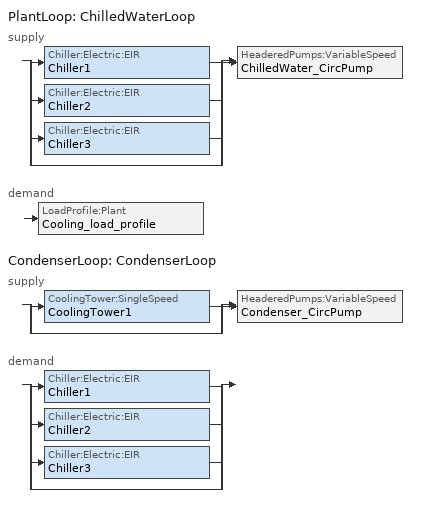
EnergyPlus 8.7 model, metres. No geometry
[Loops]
PlantLoop 'ChilledWaterLoop'
 supply: split
  | Chiller:Electric:EIR 'Chiller1'
  | Chiller:Electric:EIR 'Chiller2'
  | Chiller:Electric:EIR 'Chiller3'
  | bypass
  join > HeaderedPumps:VariableSpeed 'ChilledWater_CircPump'
 demand: LoadProfile:Plant 'Cooling_load_profile'
CondenserLoop 'CondenserLoop'
 supply: split
  | CoolingTower:SingleSpeed 'CoolingTower1'
  | bypass
  join > HeaderedPumps:VariableSpeed 'Condenser_CircPump'
 demand: split
  | Chiller:Electric:EIR 'Chiller1'
  | Chiller:Electric:EIR 'Chiller2'
  | Chiller:Electric:EIR 'Chiller3'
  | bypass
[Building]
Building: North Axis {deg}=0; Terrain=Suburbs; Loads Convergence Tolerance Value=0.04; Temperature Convergence Tolerance Value {deltaC}=0.4; Solar Distribution=FullExterior; Maximum Number of Warmup Days=50; Minimum Number of Warmup Days=6
[Site:Location]
One Montgomery Plaza: Latitude {deg}=39.87; Longitude {deg}=-75.25; Time Zone {hr}=-5; Elevation {m}=9
[SizingPeriod:DesignDay] Day of Month=21; Dry-Bulb Temperature Range Modifier Type=DefaultMultipliers; Humidity Condition Type=Wetbulb; Barometric Pressure {Pa}=101241; Rain {Yes/No}=No; Snow on ground {Yes/No}=No; Daylight Savings Time Indicator=No
Name | Month | Day Type | Maximum Dry-Bulb Temperature {C} | Daily Dry-Bulb Temperature Range {C} | Wetbulb at Maximum Dry-Bulb {C} | Wind Speed {m/s} design conditions vs. traditional 3.35 m/s (7mph) | Wind Direction {Degrees; N=0, S=180} | Solar Model Indicator | ASHRAE Clear Sky Optical Depth for Beam Irradiance (taub) | ASHRAE Clear Sky Optical Depth for Diffuse Irradiance (taud) | Wind Speed {m/s} design conditions vs. traditional 6.71 m/s (15 mph) | Clearness {0.0 to 1.1}
Summer Design Day in 1MP | 7 | SummerDesignDay | 35.1 | 6.6 | 27.4 | 3.7 | 220 | ASHRAETau | 0.899 | 1.294
Winter Design Day in 1MP | 1 | WinterDesignDay | -3 | 0 | -3 |  | 290 | ASHRAEClearSky |  |  | 2.4 | 0
[LoadProfile:Plant]
Cooling_load_profile: Load Schedule=Cooling_load_sch; Peak Flow Rate {m3/s}=0.203647; Flow Rate Fraction Schedule=Cooling_water_flow_frac_sch
[HeaderedPumps:VariableSpeed] Number of Pumps in Bank=2; Flow Sequencing Control Scheme=Sequential; Motor Efficiency=1; Coefficient 1 of the Part Load Performance Curve=0; Minimum Flow Rate Fraction=0; Pump Control Type=Continuous
Name | Total Design Flow Rate {m3/s} | Design Pump Head {Pa} | Design Power Consumption {W} | Coefficient 2 of the Part Load Performance Curve | Coefficient 3 of the Part Load Performance Curve | Coefficient 4 of the Part Load Performance Curve
ChilledWater_CircPump | 0.203647 | 195951 | 51160.21 | 1.722 | -3.593 | 2.863
Condenser_CircPump | 0.20763 | 232927 | 62003.32 | 2.707 | -6.10747 | 4.729
[Chiller:Electric:EIR]
Chiller1; Chiller2: 1656300, 8.24, 6.11, 12.78, 0.08644, 0.06296, ElectricEIRChiller Carrier 19XR 1656kW/8.24COP/VSD CAPFT, ElectricEIRChiller Carrier 19XR 1656kW/8.24COP/VSD EIRFT, ElectricEIRChiller Carrier 19XR 1656kW/8.24COP/VSD EIRFPLR, 0.17, 1.04, 1, 0.17, WaterCooled, 1, 0, ConstantFlow, 0
Chiller3: 868600, 5.57, 8.89, 26.67, 0.03508, 0.02593, ElectricEIRChiller Carrier 19XR 869kW/5.57COP/VSD CAPFT, ElectricEIRChiller Carrier 19XR 869kW/5.57COP/VSD EIRFT, ElectricEIRChiller Carrier 19XR 869kW/5.57COP/VSD EIRFPLR, 0.18, 1.03, 1, 0.18, WaterCooled, 1, 0, ConstantFlow, 0
[CoolingTower:SingleSpeed]
CoolingTower1: 0.20763, 143.44, 54462.54, 512080, autocalculate, autocalculate, UFactorTimesAreaAndDesignWaterFlowRate, 2.3649, 0.2, 0.110735, 3.46618, FanCycling, 1, MinimalCell, 0.276301, 2.95628, 1
[PlantLoop]
ChilledWaterLoop: Fluid Type=Water; Plant Equipment Operation Scheme=ChilledWaterLoopOperationSchemes; Maximum Loop Temperature {C}=98; Minimum Loop Temperature {C}=1; Maximum Loop Flow Rate {m3/s}=0.203647; Plant Loop Volume {m3}=autocalculate; Load Distribution Scheme=UniformLoad; Plant Loop Demand Calculation Scheme=SingleSetpoint; Common Pipe Simulation=None; Pressure Simulation Type=None
[CondenserLoop]
CondenserLoop: Fluid Type=Water; Condenser Equipment Operation Scheme=CoolingTowerOperationSchemes; Maximum Loop Temperature {C}=80; Minimum Loop Temperature {C}=10; Maximum Loop Flow Rate {m3/s}=0.20763; Condenser Loop Volume {m3}=autocalculate; Load Distribution Scheme=SequentialLoad; Pressure Simulation Type=None
[PlantEquipmentList]
AllChillers: Chiller1, Chiller2, Chiller3
1smallChiller: Chiller3
2bigChillers: Chiller1, Chiller2
1bigChiller: Chiller1
1small1BigChillers: Chiller1, Chiller3
[CondenserEquipmentList]
AllCoolingTowers: CoolingTower1
[PlantEquipmentOperation:CoolingLoad] Load Range 1 Lower Limit {W}=0; Load Range 1 Upper Limit {W}=9000000
Name | Range 1 Equipment List
ChillerOperation_allchillers | AllChillers
ChillerOperation_1smallchiller | 1smallChiller
ChillerOperation_2bigchillers | 2bigChillers
ChillerOperation_1bigchiller | 1bigChiller
ChillerOperation_1small1Bigchillers | 1small1BigChillers
CoolingTowerOperation | AllCoolingTowers
[PlantEquipmentOperationSchemes]
ChilledWaterLoopOperationSchemes: PlantEquipmentOperation:CoolingLoad, ChillerOperation_1smallchiller, 1smallchiller_op_sch, PlantEquipmentOperation:CoolingLoad, ChillerOperation_1bigchiller, 1bigchiller_op_sch, PlantEquipmentOperation:CoolingLoad, ChillerOperation_1small1bigchillers, 1small1bigchillers_op_sch, ChillerOperation_2bigchillers, 2bigchillers_op_sch, ChillerOperation_allchillers, allchillers_op_sch
[CondenserEquipmentOperationSchemes]
CoolingTowerOperationSchemes: Control Scheme 1=CoolingTowerOperation; Control Scheme 1 Schedule=On
[SetpointManager:Scheduled]
ChilledWaterLoop: Control Variable=Temperature; Schedule=CW LOOP TEMP SCHEDULE; Setpoint Node or NodeList=ChilledWater_PumpOutletNode
[SetpointManager:FollowOutdoorAirTemperature]
CondenserWaterLoop: Control Variable=Temperature; Reference Temperature Type=OutdoorAirWetBulb; Offset Temperature Difference {deltaC}=0; Maximum Setpoint Temperature {C}=80; Minimum Setpoint Temperature {C}=16; Setpoint Node or NodeList=CondenserWater_PumpOutletNode
[EnergyManagementSystem:Sensor]
Name | Output:Variable or Output:Meter Index Key | Output:Variable or Output:Meter
CHW_out_temp | ChilledWater_PumpOutletNode | System Node Temperature
CHW_in_temp | PlantSupplySideInletPipe_OutletNode | System Node Temperature
CHW_flow_rate | ChilledWater_PumpOutletNode | System Node Mass Flow Rate
Chiller1_plr | Chiller1 | Chiller Part Load Ratio
Chiller2_plr | Chiller2 | Chiller Part Load Ratio
Chiller3_plr | Chiller3 | Chiller Part Load Ratio
sensor_1chiller_op_sch | 1bigChiller_op_sch | Schedule Value
sensor_chw_stpt | CW LOOP TEMP SCHEDULE | Schedule Value
sensor_clg_load_sch | Cooling_load_sch | Schedule Value
hvac_elec_demand | Whole Building | Facility Total HVAC Electric Demand Power
[EnergyManagementSystem:Actuator] Actuated Component Type=Schedule:Compact
Name | Actuated Component Unique | Actuated Component Control Type! | Actuated Component Control Type
Set_allChillers_op | allchillers_op_sch | Schedule Value
Set_1smallChiller_op | 1smallchiller_op_sch | Schedule Value
Set_2bigChillers_op | 2bigchillers_op_sch | Schedule Value
Set_1bigChiller_op | 1bigchiller_op_sch | Schedule Value
Set_1big1smallChillers_op | 1small1bigchillers_op_sch |  | Schedule Value
[EnergyManagementSystem:ProgramCallingManager]
init_program_call: BeginNewEnvironment; Init
sch_set_call: BeginTimestepBeforePredictor; DetOpScheme
output_set_call: EndOfZoneTimestepBeforeZoneReporting; GetChillerCycles; GetChwNotMetTimes; GetCoolingDelivered_SysCOP; GetChillerLowPlrWarning
[EnergyManagementSystem:Program]
Init: SET DebugRdm = 0; SET LastChange = 1; SET Cycle = 99; SET ChillerOpMode = 0; SET InitFlag = 1; SET Max90_cycle = 0; SET Min30_cycle = 0; SET Chiller1Cycle = 99; SET Chiller2Cycle = 99; SET Chiller3Cycle = 99; SET Chiller1ShortCycleFlag = 0; SET Chiller2ShortCycleFlag = 0; SET Chiller3ShortCycleFlag = 0; SET ChillerShortCycleLimit = 3; SET Chiller1OnOffState = 0; SET Chiller2OnOffState = 0; SET Chiller3OnOffState = 0; SET Chiller1NewStartFlag = 0; SET Chiller2NewStartFlag = 0; SET Chiller3NewStartFlag = 0; SET Cooling_system_COP = 0; SET Chiller1LastState = 0; SET Chiller2LastState = 0; SET Chiller3LastState = 0; SET CHW_not_met_notification = 0; SET Cycle_limit = 2    SET ChillersShortCycleWarning = 0; SET ChillersLowplrWarning = 0; SET NoOccpFlag = 0; SET Chiller1LowPlrLm = 0.170001; SET Chiller2LowPlrLm = 0.170001; SET Chiller3LowPlrLm = 0.180001; SET small_chiller_cap = 868600; SET big_chiller_cap = 1656300; SET low_op_plr_cap = 0.300001; SET high_op_plr_cap = 0.9
GetChwNotMetTimes: SET CHW_stpt = 6.9112; IF CHW_out_temp - CHW_stpt > 0.2; SET CHW_not_met_notification = 1; ELSE; SET CHW_not_met_notification = 0; ENDIF
GetCoolingDelivered_SysCOP: SET CoolingDelivered = @Max 0 4200 * CHW_flow_rate * (CHW_in_temp - CHW_out_temp); SET CoolingDemand = @Max 0 4200 * CHW_flow_rate * (CHW_in_temp - sensor_chw_stpt); IF hvac_elec_demand > 0; SET Cooling_system_COP = CoolingDelivered/hvac_elec_demand; ELSE; SET Cooling_system_COP = 0; ENDIF
GetChillerLowPlrWarning: IF Chiller1_plr == 0; SET Chiller1_plr_nz = 99; ELSE; SET Chiller1_plr_nz = Chiller1_plr; ENDIF; IF Chiller2_plr == 0; SET Chiller2_plr_nz = 99; ELSE; SET Chiller2_plr_nz = Chiller2_plr; ENDIF; IF Chiller3_plr == 0; SET Chiller3_plr_nz = 99; ELSE; SET Chiller3_plr_nz = Chiller3_plr; ENDIF; IF Chiller1_plr_nz<Chiller1LowPlrLm||Chiller2_plr_nz<Chiller2LowPlrLm||Chiller3_plr_nz<Chiller3LowPlrLm; SET ChillersLowplrWarning = 1; ELSE; SET ChillersLowplrWarning = 0; ENDIF
GetChillerCycles: SET Chiller1ShortCycleWarning = 0; SET Chiller2ShortCycleWarning = 0; SET Chiller3ShortCycleWarning = 0; IF Chiller1_plr > 0; IF Chiller1LastState == 0; IF Chiller1Cycle < Cycle_limit; SET Chiller1ShortCycleWarning = 1; ELSE; SET Chiller1ShortCycleWarning = 0; ENDIF; SET Chiller1Cycle = 1; SET Chiller1NewStartFlag = 1; ELSE; SET Chiller1Cycle = Chiller1Cycle + 1; SET Chiller1NewStartFlag = 0; ENDIF; SET Chiller1LastState = 1; SET Chiller1OnOffState = 1; ELSE; IF Chiller1LastState == 1; IF Chiller1Cycle < Cycle_limit; SET Chiller1ShortCycleWarning = 1; ELSE; SET Chiller1ShortCycleWarning = 0; ENDIF; SET Chiller1Cycle = 1; ELSE; SET Chiller1Cycle = Chiller1Cycle + 1; ENDIF; SET Chiller1LastState = 0; SET Chiller1OnOffState = 0; SET Chiller1NewStartFlag = 0; ENDIF; IF Chiller2_plr > 0; IF Chiller2LastState == 0; IF Chiller2Cycle < Cycle_limit; SET Chiller2ShortCycleWarning = 1; ELSE; SET Chiller2ShortCycleWarning = 0; ENDIF; SET Chiller2Cycle = 1; SET Chiller2NewStartFlag = 1; ELSE; SET Chiller2Cycle = Chiller2Cycle + 1; SET Chiller2NewStartFlag = 0; ENDIF; SET Chiller2LastState = 1; SET Chiller2OnOffState = 1; ELSE; IF Chiller2LastState == 1; IF Chiller2Cycle < Cycle_limit; SET Chiller2ShortCycleWarning = 1; ELSE; SET Chiller2ShortCycleWarning = 0; ENDIF; SET Chiller2Cycle = 1; ELSE; SET Chiller2Cycle = Chiller2Cycle + 1; ENDIF; SET Chiller2LastState = 0; SET Chiller2OnOffState = 0; SET Chiller2NewStartFlag = 0; ENDIF; IF Chiller3_plr > 0; IF Chiller3LastState == 0; IF Chiller3Cycle < Cycle_limit; SET Chiller3ShortCycleWarning = 1; ELSE; SET Chiller3ShortCycleWarning = 0; ENDIF; SET Chiller3Cycle = 1; SET Chiller3NewStartFlag = 1; ELSE; SET Chiller3Cycle = Chiller3Cycle + 1; SET Chiller3NewStartFlag = 0; ENDIF; SET Chiller3LastState = 1; SET Chiller3OnOffState = 1; ELSE; IF Chiller3LastState == 1; IF Chiller3Cycle < Cycle_limit; SET Chiller3ShortCycleWarning = 1; ELSE; SET Chiller3ShortCycleWarning = 0; ENDIF; SET Chiller3Cycle = 1; ELSE; SET Chiller3Cycle = Chiller3Cycle + 1; ENDIF; SET Chiller3LastState = 0; SET Chiller3OnOffState = 0; SET Chiller3NewStartFlag = 0; ENDIF; SET ChillersShortCycleWarning_tmp = @max Chiller1ShortCycleWarning Chiller2ShortCycleWarning; SET ChillersShortCycleWarning = @max ChillersShortCycleWarning_tmp Chiller3ShortCycleWarning; IF Chiller1Cycle >= Cycle_limit; SET Chiller1ShortCycleFlag = Cycle_limit; ELSE; SET Chiller1ShortCycleFlag = Chiller1Cycle; ENDIF; IF Chiller2Cycle >= Cycle_limit; SET Chiller2ShortCycleFlag = Cycle_limit; ELSE; SET Chiller2ShortCycleFlag = Chiller2Cycle; ENDIF; IF Chiller3Cycle >= Cycle_limit; SET Chiller3ShortCycleFlag = Cycle_limit; ELSE; SET Chiller3ShortCycleFlag = Chiller3Cycle; ENDIF
DetOpScheme: SET CoolingDemandThis = @Max 0 4200 * CHW_flow_rate * (CHW_in_temp - sensor_chw_stpt); SET Cycle = Cycle + 1; IF InitFlag == 1; IF CoolingDemandThis <= small_chiller_cap * high_op_plr_cap; SET Set_1smallChiller_op = 1; SET Set_1bigChiller_op = 0; SET Set_1big1smallChillers_op = 0; SET Set_2bigChillers_op = 0; SET Set_allChillers_op = 0; SET ChillerOpMode = 1; SET Cycle = 0; ELSEIF (CoolingDemandThis > small_chiller_cap * high_op_plr_cap && CoolingDemandThis <= big_chiller_cap * high_op_plr_cap); SET Set_1smallChiller_op = 0; SET Set_1bigChiller_op = 1; SET Set_1big1smallChillers_op = 0; SET Set_2bigChillers_op = 0; SET Set_allChillers_op = 0; SET ChillerOpMode = 2; SET Cycle = 0; ELSEIF (CoolingDemandThis > big_chiller_cap * high_op_plr_cap && CoolingDemandThis <= (big_chiller_cap + small_chiller_cap) * high_op_plr_cap); SET Set_1smallChiller_op = 0; SET Set_1bigChiller_op = 0; SET Set_1big1smallChillers_op = 1; SET Set_2bigChillers_op = 0; SET Set_allChillers_op = 0; SET ChillerOpMode = 3; SET Cycle = 0; ELSEIF (CoolingDemandThis > (big_chiller_cap + small_chiller_cap) * high_op_plr_cap && CoolingDemandThis <= (big_chiller_cap) * 2* high_op_plr_cap); SET Set_1smallChiller_op = 0; SET Set_1bigChiller_op = 0; SET Set_1big1smallChillers_op = 0; SET Set_2bigChillers_op = 1; SET Set_allChillers_op = 0; SET ChillerOpMode = 4; SET Cycle = 0; ELSE; SET Set_1smallChiller_op = 0; SET Set_1bigChiller_op = 0; SET Set_1big1smallChillers_op = 0; SET Set_2bigChillers_op = 0; SET Set_allChillers_op = 1; SET ChillerOpMode = 5; SET Cycle = 0; ENDIF; SET InitFlag = 0; ELSE; SET max_chiller_plr_tmp1 = @max Chiller1_plr Chiller2_plr; SET max_chiller_plr = @max max_chiller_plr_tmp1 Chiller3_plr; IF Chiller1_plr == 0; SET Chiller1_plr_nz = 99; ELSE; SET Chiller1_plr_nz = Chiller1_plr; ENDIF; IF Chiller2_plr == 0; SET Chiller2_plr_nz = 99; ELSE; SET Chiller2_plr_nz = Chiller2_plr; ENDIF; IF Chiller3_plr == 0; SET Chiller3_plr_nz = 99; ELSE; SET Chiller3_plr_nz = Chiller3_plr; ENDIF; SET min_chiller_plr_tmp1 = @min Chiller1_plr_nz Chiller2_plr_nz; SET min_chiller_plr = @min min_chiller_plr_tmp1 Chiller3_plr_nz; IF max_chiller_plr > high_op_plr_cap; SET Max90_cycle = Max90_cycle + 1; ELSE; SET Max90_cycle = 0; ENDIF; IF min_chiller_plr < low_op_plr_cap; SET Min30_cycle = Min30_cycle + 1; ELSE; SET Min30_cycle = 0; ENDIF; IF Max90_cycle >= Cycle_limit; IF ChillerOpMode == 1; SET ChillerOpMode_new = 3; ELSEIF ChillerOpMode == 2; IF CoolingDemandThis/2 < small_chiller_cap * high_op_plr_cap; SET ChillerOpMode_new = 3; ELSE; SET ChillerOpMode_new = 4; ENDIF; ELSEIF ChillerOpMode == 3; SET ChillerOpMode_new = 5; ELSEIF ChillerOpMode == 4; SET ChillerOpMode_new = 5; ELSE; SET ChillerOpMode_new = 5; ENDIF; ELSEIF Min30_cycle >= Cycle_limit; IF ChillerOpMode == 5; SET ChillerOpMode_new = @max (ChillerOpMode - 1) 1; ELSEIF ChillerOpMode == 4; IF CoolingDemandThis < small_chiller_cap * high_op_plr_cap; SET ChillerOpMode_new = 1; ELSEIF CoolingDemandThis < big_chiller_cap * high_op_plr_cap; SET ChillerOpMode_new = 2; ELSE; SET ChillerOpMode_new = 3; ENDIF; ELSEIF ChillerOpMode == 3; IF CoolingDemandThis < big_chiller_cap * low_op_plr_cap; SET ChillerOpMode_new = 1; ELSE; SET ChillerOpMode_new = 2; ENDIF; ELSEIF ChillerOpMode == 2; IF CoolingDemandThis < small_chiller_cap * high_op_plr_cap; SET ChillerOpMode_new = 1; ENDIF; ELSE; SET ChillerOpMode_new = ChillerOpMode; ENDIF; ELSE; SET ChillerOpMode_new = ChillerOpMode; ENDIF; IF ChillerOpMode_new <> ChillerOpMode; SET Max90_cycle = 0; SET Min30_cycle = 0; ENDIF; SET ChillerOpMode = ChillerOpMode_new; IF ChillerOpMode == 1; SET Set_1smallChiller_op = 1; SET Set_1bigChiller_op = 0; SET Set_1big1smallChillers_op = 0; SET Set_2bigChillers_op = 0; SET Set_allChillers_op = 0; SET Cycle = 0; ELSEIF ChillerOpMode == 2; SET Set_1smallChiller_op = 0; SET Set_1bigChiller_op = 1; SET Set_1big1smallChillers_op = 0; SET Set_2bigChillers_op = 0; SET Set_allChillers_op = 0; SET Cycle = 0; ELSEIF ChillerOpMode == 3; SET Set_1smallChiller_op = 0; SET Set_1bigChiller_op = 0; SET Set_1big1smallChillers_op = 1; SET Set_2bigChillers_op = 0; SET Set_allChillers_op = 0; SET Cycle = 0; ELSEIF ChillerOpMode == 4; SET Set_1smallChiller_op = 0; SET Set_1bigChiller_op = 0; SET Set_1big1smallChillers_op = 0; SET Set_2bigChillers_op = 1; SET Set_allChillers_op = 0; SET Cycle = 0; ELSEIF ChillerOpMode == 5            SET Set_1smallChiller_op = 0; SET Set_1bigChiller_op = 0; SET Set_1big1smallChillers_op = 0; SET Set_2bigChillers_op = 0; SET Set_allChillers_op = 1; SET Cycle = 0; ELSE; SET ChillerOpMode = ChillerOpMode; ENDIF; ENDIF; SET DebugRdm = sensor_clg_load_sch
[EnergyManagementSystem:GlobalVariable]
NoOccpFlag
DebugRdm
Cycle
Max90_cycle
Min30_cycle
CoolingDemand
CoolingDelivered
ChillerOpMode
LastChange
InitFlag
Chiller1Cycle
Chiller2Cycle
Chiller3Cycle
Chiller1ShortCycleFlag
Chiller2ShortCycleFlag
Chiller3ShortCycleFlag
ChillerShortCycleLimit
ChillersShortCycleWarning
Chiller1OnOffState
Chiller2OnOffState
Chiller3OnOffState
Chiller1NewStartFlag
Chiller2NewStartFlag
Chiller3NewStartFlag
Chiller1LastState
Chiller2LastState
Chiller3LastState
CHW_not_met_notification
Cooling_system_COP
Cycle_limit
ChillersLowplrWarning
Chiller1LowPlrLm
Chiller2LowPlrLm
Chiller3LowPlrLm
small_chiller_cap
big_chiller_cap
low_op_plr_cap
high_op_plr_cap
[EnergyManagementSystem:OutputVariable]
EMS_DebugRdmOutput: DebugRdm; Averaged; ZoneTimeStep
EMS_chiller_cycle_number: Cycle; Averaged; ZoneTimeStep
EMS_chiller_op_mode: ChillerOpMode; Averaged; ZoneTimeStep
EMS_cooling_demand: CoolingDemand; Averaged; ZoneTimeStep; W
EMS_chiller1_cycle: Chiller1Cycle; Averaged; ZoneTimeStep
EMS_chiller2_cycle: Chiller2Cycle; Averaged; ZoneTimeStep
EMS_chiller3_cycle: Chiller3Cycle; Averaged; ZoneTimeStep
EMS_chw_not_met_times: CHW_not_met_notification; Summed; ZoneTimeStep
EMS_cooling_delivered: CoolingDelivered; Averaged; ZoneTimeStep; W
EMS_cooling_system_cop: Cooling_system_COP; Averaged; ZoneTimeStep
EMS_chiller1_shortcycle_flag: Chiller1ShortCycleFlag; Averaged; ZoneTimeStep
EMS_chiller2_shortcycle_flag: Chiller2ShortCycleFlag; Averaged; ZoneTimeStep
EMS_chiller3_shortcycle_flag: Chiller3ShortCycleFlag; Averaged; ZoneTimeStep
EMS_chiller1_onoff_state: Chiller1OnOffState; Averaged; ZoneTimeStep
EMS_chiller2_onoff_state: Chiller2OnOffState; Averaged; ZoneTimeStep
EMS_chiller3_onoff_state: Chiller3OnOffState; Averaged; ZoneTimeStep
EMS_chiller1_newstart_flag: Chiller1NewStartFlag; Averaged; ZoneTimeStep
EMS_chiller2_newstart_flag: Chiller2NewStartFlag; Averaged; ZoneTimeStep
EMS_chiller3_newstart_flag: Chiller3NewStartFlag; Averaged; ZoneTimeStep
EMS_chillers_shortcycle_warning: ChillersShortCycleWarning; Summed; ZoneTimeStep
EMS_chillers_lowplr_warning: ChillersLowplrWarning; Summed; ZoneTimeStep
[Schedule:Day:Hourly]
0: 0, 0, 0, 0, 0, 0, 0, 0, 0, 0, 0, 0, 0, 0, 0, 0, 0, 0, 0, 0, 0, 0, 0, 0
On: 1, 1, 1, 1, 1, 1, 1, 1, 1, 1, 1, 1, 1, 1, 1, 1, 1, 1, 1, 1, 1, 1, 1, 1
[Schedule:Week:Daily]
On: On, On, On, On, On, On, On, On, On, On, On, On
[Schedule:Compact]
CW LOOP TEMP SCHEDULE: Through: 12/31, For: AllDays, Until: 24:00, 6.9112
On; allchillers_op_sch: Through: 12/31, For: AllDays, Until: 24:00, 1
1smallchiller_op_sch; 1bigchiller_op_sch; 1small1bigchillers_op_sch; 2bigchillers_op_sch: Through: 12/31, For: AllDays, Until: 24:00, 0
[Schedule:File] File=C:\Users\Zhiangz\Dropbox\phd_bpd\drl_sim_exp\1mp_models\schedules\cooling_load\3.1mp.cws.shanghai.data.10m.csv; Rows to Skip at Top=4; Number of Hours of Data=8760; Column Separator=Comma; Interpolate to Timestep!=Yes; Minutes per item=10
Name | Column Number
Cooling_load_sch | 11
Cooling_water_flow_frac_sch | 13
[Curve:Biquadratic] Maximum Value of x=12.78; Minimum Value of y=12.78
Name | Coefficient1 Constant | Coefficient2 x | Coefficient3 x**2 | Coefficient4 y | Coefficient5 y**2 | Coefficient6 x*y | Minimum Value of x | Maximum Value of y
ElectricEIRChiller Carrier 19XR 1656kW/8.24COP/VSD CAPFT | 0.761171 | -0.0286707 | -0.00236336 | 0.0409711 | -0.00234304 | 0.00454702 | 6.11 | 23.89
ElectricEIRChiller Carrier 19XR 1656kW/8.24COP/VSD EIRFT | 0.773092 | -0.0807356 | -0.00216131 | 0.061444 | -0.00195373 | 0.00405653 | 6.11 | 23.89
ElectricEIRChiller Carrier 19XR 869kW/5.57COP/VSD CAPFT | 0.54068 | 0.125371 | -0.00802536 | -0.00735755 | -0.000447779 | 0.00214073 | 7.22 | 26.67
ElectricEIRChiller Carrier 19XR 869kW/5.57COP/VSD EIRFT | 0.394372 | 0.107915 | -0.00891222 | -0.000322949 | 1.3024e-05 | 0.00156186 | 7.22 | 26.67
[Curve:Quadratic]
Name | Coefficient1 Constant | Coefficient2 x | Coefficient3 x**2 | Minimum Value of x | Maximum Value of x
ElectricEIRChiller Carrier 19XR 1656kW/8.24COP/VSD EIRFPLR | 0.198258 | 0.0441404 | 0.764295 | 0.17 | 1.04
ElectricEIRChiller Carrier 19XR 869kW/5.57COP/VSD EIRFPLR | 0.150104 | -0.0680434 | 0.917146 | 0.18 | 1.03
